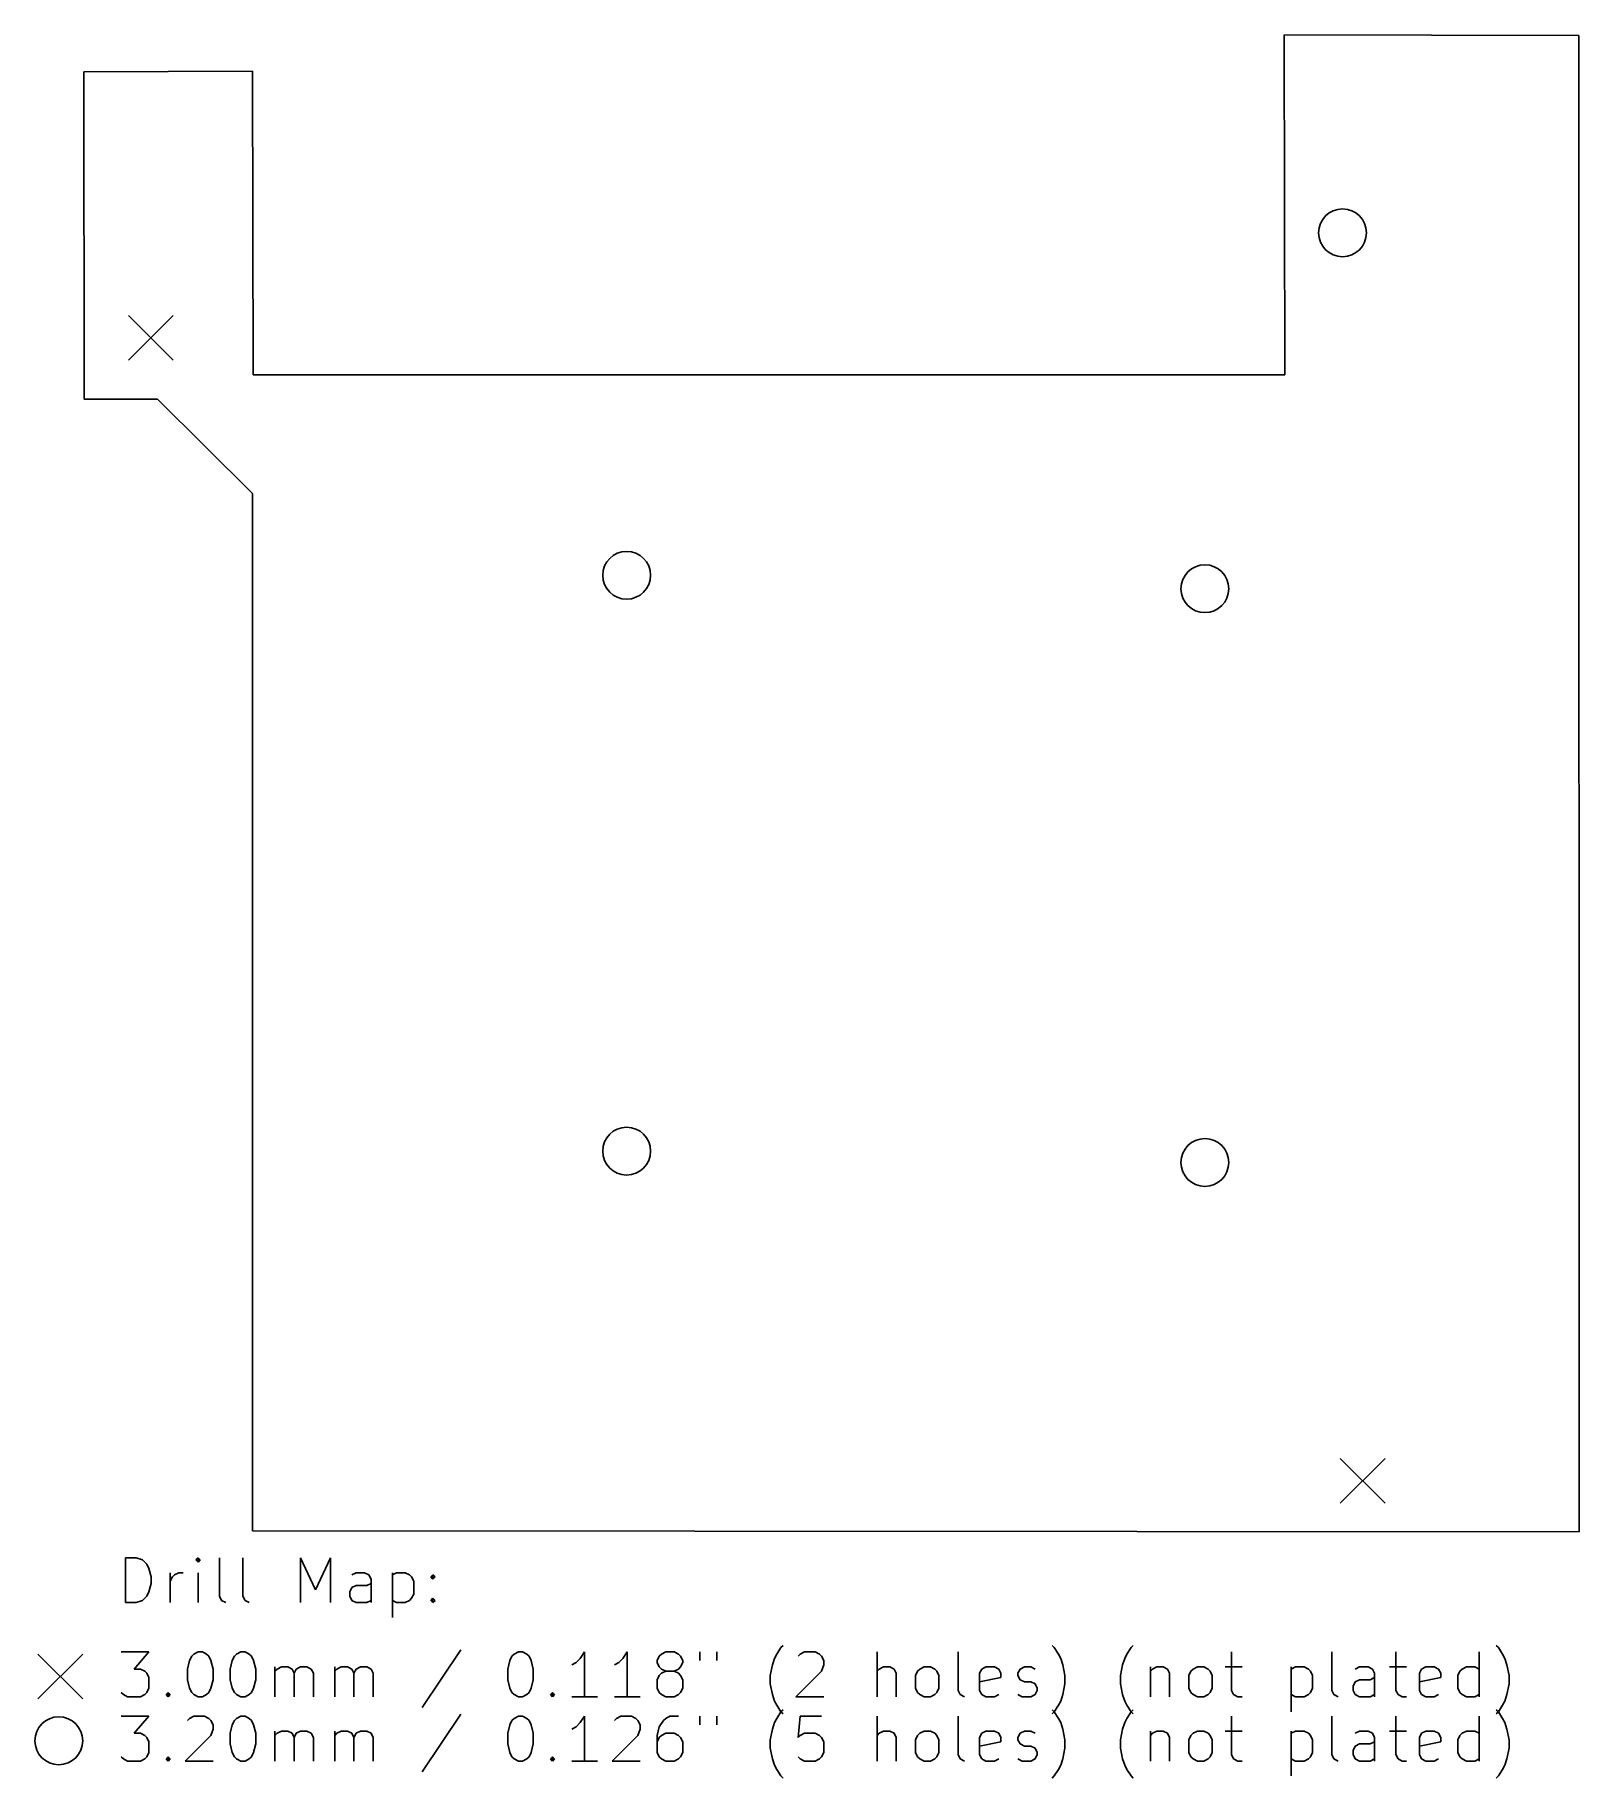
# Model space of a CAD drawing. Extents: x 65 to 169, y -165 to -48.
import ezdxf

# ---------------------------------------------------------------- set-up
doc = ezdxf.new("R2010")
doc.units = 0
doc.layers.add('BLACK', color=7, linetype='CONTINUOUS')

msp = doc.modelspace()

# ---------------------------------------------------------------- linework, layer by layer
at = {"layer": 'BLACK', "linetype": 'CONTINUOUS'}
for p, q in [((148.97, -48.06), (149.01, -70.81)), ((168.67, -48.1), (148.97, -48.06)), ((168.67, -48.1), (168.7, -148.2)), ((79.94, -50.49), (68.65, -50.53)), ((68.65, -50.53), (68.68, -72.43)), ((79.98, -70.8), (79.94, -50.49)), ((71.63, -66.83), (74.63, -69.83)), ((74.63, -66.83), (71.63, -69.83)), ((149.01, -70.81), (79.98, -70.8)), ((68.68, -72.43), (73.59, -72.43)), ((73.59, -72.43), (79.93, -78.73)), ((79.93, -148.13), (79.93, -78.73)), ((152.72, -143.29), (155.72, -146.29)), ((155.72, -143.29), (152.72, -146.29)), ((168.7, -148.2), (79.93, -148.13)), ((71.4393, -152.932), (71.4393, -149.932)), ((71.4393, -149.932), (72.1536, -149.932)), ((72.1536, -149.932), (72.5821, -150.075)), ((72.5821, -150.075), (72.8679, -150.361)), ((72.8679, -150.361), (73.0107, -150.646)), ((76.2964, -149.932), (76.1536, -150.075)), ((76.1536, -150.075), (76.2964, -150.218)), ((76.4393, -150.075), (76.2964, -149.932)), ((76.2964, -149.932), (76.2964, -150.218)), ((76.2964, -150.218), (76.4393, -150.075)), ((77.725, -152.504), (77.725, -149.932)), ((79.2964, -152.504), (79.2964, -149.932)), ((83.1536, -152.932), (83.1536, -149.932)), ((83.1536, -149.932), (84.1536, -152.075)), ((84.1536, -152.075), (85.1536, -149.932)), ((85.1536, -149.932), (85.1536, -152.932)), ((73.0107, -150.646), (73.1536, -151.218)), ((73.1536, -151.218), (73.1536, -151.646)), ((74.4393, -152.932), (74.4393, -150.932)), ((74.4393, -151.504), (74.5821, -151.218)), ((74.5821, -151.218), (74.725, -151.075)), ((74.725, -151.075), (75.0107, -150.932)), ((75.0107, -150.932), (75.2964, -150.932)), ((76.2964, -152.932), (76.2964, -150.932)), ((86.8679, -150.932), (86.5821, -151.075)), ((87.4393, -150.932), (86.8679, -150.932)), ((87.725, -151.075), (87.4393, -150.932)), ((87.8679, -151.361), (87.725, -151.075)), ((87.8679, -152.932), (87.8679, -151.361)), ((89.2964, -150.932), (89.2964, -153.932)), ((89.2964, -151.075), (89.5821, -150.932)), ((89.5821, -150.932), (90.1536, -150.932)), ((90.1536, -150.932), (90.4393, -151.075)), ((90.4393, -151.075), (90.5821, -151.218)), ((90.5821, -151.218), (90.725, -151.504)), ((90.725, -151.504), (90.725, -152.361)), ((91.8679, -151.218), (92.0107, -151.075)), ((92.0107, -151.361), (91.8679, -151.218)), ((92.0107, -151.075), (92.1536, -151.218)), ((92.0107, -151.075), (92.0107, -151.361)), ((92.1536, -151.218), (92.0107, -151.361)), ((72.8679, -152.504), (72.5821, -152.789)), ((73.0107, -152.218), (72.8679, -152.504)), ((73.1536, -151.646), (73.0107, -152.218)), ((77.8679, -152.789), (77.725, -152.504)), ((79.4393, -152.789), (79.2964, -152.504)), ((86.4393, -152.218), (86.5821, -151.932)), ((86.4393, -152.504), (86.4393, -152.218)), ((86.5821, -152.789), (86.4393, -152.504)), ((86.5821, -151.932), (86.8679, -151.789)), ((86.8679, -151.789), (87.5821, -151.789)), ((87.5821, -151.789), (87.8679, -151.646)), ((90.5821, -152.646), (90.4393, -152.789)), ((90.725, -152.361), (90.5821, -152.646)), ((91.8679, -152.789), (92.0107, -152.646)), ((92.0107, -152.646), (92.1536, -152.789)), ((92.0107, -152.646), (92.0107, -152.932)), ((72.1536, -152.932), (71.4393, -152.932)), ((72.5821, -152.789), (72.1536, -152.932)), ((78.1536, -152.932), (77.8679, -152.789)), ((79.725, -152.932), (79.4393, -152.789)), ((86.8679, -152.932), (86.5821, -152.789)), ((87.5821, -152.932), (86.8679, -152.932)), ((87.8679, -152.789), (87.5821, -152.932)), ((89.5821, -152.932), (89.2964, -152.789)), ((90.1536, -152.932), (89.5821, -152.932)), ((90.4393, -152.789), (90.1536, -152.932)), ((92.0107, -152.932), (91.8679, -152.789)), ((92.1536, -152.789), (92.0107, -152.932)), ((71.1536, -156.232), (73.0107, -156.232)), ((73.0107, -156.232), (72.0107, -157.375)), ((76.0107, -156.375), (76.2964, -156.232)), ((76.2964, -156.232), (76.5821, -156.232)), ((76.5821, -156.232), (76.8679, -156.375)), ((78.8679, -156.375), (79.1536, -156.232)), ((79.1536, -156.232), (79.4393, -156.232)), ((79.4393, -156.232), (79.725, -156.375)), ((93.8679, -156.089), (91.2964, -159.946)), ((97.4393, -156.375), (97.725, -156.232)), ((97.725, -156.232), (98.0107, -156.232)), ((98.0107, -156.232), (98.2964, -156.375)), ((102.154, -156.232), (101.868, -156.661)), ((102.154, -159.232), (102.154, -156.232)), ((105.011, -156.232), (104.725, -156.661)), ((105.011, -159.232), (105.011, -156.232)), ((107.296, -156.375), (107.582, -156.232)), ((107.582, -156.232), (108.154, -156.232)), ((108.154, -156.232), (108.439, -156.375)), ((109.868, -156.232), (109.868, -156.804)), ((111.011, -156.232), (111.011, -156.804)), ((115.011, -156.375), (115.296, -155.946)), ((115.296, -155.946), (115.439, -155.804)), ((116.582, -156.375), (116.868, -156.232)), ((116.868, -156.232), (117.582, -156.232)), ((117.582, -156.232), (117.868, -156.375)), ((121.725, -159.232), (121.725, -156.232)), ((127.154, -158.804), (127.154, -156.232)), ((133.582, -155.946), (133.439, -155.804)), ((133.868, -156.375), (133.582, -155.946)), ((138.439, -156.375), (138.725, -155.946)), ((138.725, -155.946), (138.868, -155.804)), ((145.439, -156.232), (145.439, -158.804)), ((152.154, -158.804), (152.154, -156.232)), ((156.439, -156.232), (156.439, -158.804)), ((162.011, -159.232), (162.011, -156.232)), ((163.296, -155.946), (163.154, -155.804)), ((163.582, -156.375), (163.296, -155.946)), ((65.575, -156.375), (68.575, -159.375)), ((68.575, -156.375), (65.575, -159.375)), ((72.0107, -157.375), (72.4393, -157.375)), ((72.4393, -157.375), (72.725, -157.518)), ((75.5821, -157.375), (75.725, -156.804)), ((75.5821, -158.089), (75.5821, -157.375)), ((75.725, -156.804), (75.8679, -156.518)), ((75.8679, -156.518), (76.0107, -156.375)), ((76.8679, -156.375), (77.0107, -156.518)), ((77.0107, -156.518), (77.1536, -156.804)), ((77.1536, -156.804), (77.2964, -157.375)), ((77.2964, -157.375), (77.2964, -158.089)), ((78.4393, -157.375), (78.5821, -156.804)), ((78.4393, -158.089), (78.4393, -157.375)), ((78.5821, -156.804), (78.725, -156.518)), ((78.725, -156.518), (78.8679, -156.375)), ((79.725, -156.375), (79.8679, -156.518)), ((79.8679, -156.518), (80.0107, -156.804)), ((80.0107, -156.804), (80.1536, -157.375)), ((80.1536, -157.375), (80.1536, -158.089)), ((81.4393, -159.232), (81.4393, -157.232)), ((81.4393, -157.518), (81.5821, -157.375)), ((81.5821, -157.375), (81.8679, -157.232)), ((81.8679, -157.232), (82.2964, -157.232)), ((82.2964, -157.232), (82.5821, -157.375)), ((82.5821, -157.375), (82.725, -157.661)), ((82.725, -157.661), (82.8679, -157.375)), ((82.8679, -157.375), (83.1536, -157.232)), ((83.1536, -157.232), (83.5821, -157.232)), ((83.5821, -157.232), (83.8679, -157.375)), ((83.8679, -157.375), (84.0107, -157.661)), ((85.4393, -159.232), (85.4393, -157.232)), ((85.4393, -157.518), (85.5821, -157.375)), ((85.5821, -157.375), (85.8679, -157.232)), ((85.8679, -157.232), (86.2964, -157.232)), ((86.2964, -157.232), (86.5821, -157.375)), ((86.5821, -157.375), (86.725, -157.661)), ((86.725, -157.661), (86.8679, -157.375)), ((86.8679, -157.375), (87.1536, -157.232)), ((87.1536, -157.232), (87.5821, -157.232)), ((87.5821, -157.232), (87.8679, -157.375)), ((87.8679, -157.375), (88.0107, -157.661)), ((97.0107, -157.375), (97.1536, -156.804)), ((97.0107, -158.089), (97.0107, -157.375)), ((97.1536, -156.804), (97.2964, -156.518)), ((97.2964, -156.518), (97.4393, -156.375)), ((98.2964, -156.375), (98.4393, -156.518)), ((98.4393, -156.518), (98.5821, -156.804)), ((98.5821, -156.804), (98.725, -157.375)), ((98.725, -157.375), (98.725, -158.089)), ((101.582, -156.946), (101.296, -157.089)), ((101.868, -156.661), (101.582, -156.946)), ((104.439, -156.946), (104.154, -157.089)), ((104.725, -156.661), (104.439, -156.946)), ((107.011, -156.804), (107.154, -156.518)), ((107.011, -156.946), (107.011, -156.804)), ((107.154, -157.232), (107.011, -156.946)), ((107.154, -156.518), (107.296, -156.375)), ((107.296, -157.375), (107.154, -157.232)), ((107.582, -157.518), (107.296, -157.375)), ((108.439, -157.375), (108.154, -157.518)), ((108.439, -156.375), (108.582, -156.518)), ((108.582, -157.232), (108.439, -157.375)), ((108.582, -156.518), (108.725, -156.804)), ((108.725, -156.946), (108.582, -157.232)), ((108.725, -156.804), (108.725, -156.946)), ((114.582, -157.804), (114.725, -157.089)), ((114.725, -157.089), (114.868, -156.661)), ((114.868, -156.661), (115.011, -156.375)), ((116.439, -156.518), (116.582, -156.375)), ((117.868, -156.375), (118.011, -156.518)), ((118.011, -156.518), (118.154, -156.804)), ((118.154, -157.089), (118.011, -157.518)), ((118.154, -156.804), (118.154, -157.089)), ((121.868, -157.375), (121.725, -157.518)), ((122.154, -157.232), (121.868, -157.375)), ((122.582, -157.232), (122.154, -157.232)), ((122.868, -157.375), (122.582, -157.232)), ((123.011, -157.661), (122.868, -157.375)), ((124.439, -157.518), (124.582, -157.375)), ((124.582, -157.375), (124.868, -157.232)), ((124.868, -157.232), (125.296, -157.232)), ((125.296, -157.232), (125.582, -157.375)), ((125.582, -157.375), (125.725, -157.518)), ((128.582, -157.661), (128.725, -157.375)), ((128.725, -157.375), (129.011, -157.232)), ((129.011, -157.232), (129.582, -157.232)), ((129.582, -157.232), (129.868, -157.375)), ((129.868, -157.375), (130.011, -157.661)), ((131.154, -157.661), (131.296, -157.375)), ((131.296, -157.375), (131.582, -157.232)), ((131.582, -157.232), (132.011, -157.232)), ((132.011, -157.232), (132.296, -157.375)), ((134.011, -156.661), (133.868, -156.375)), ((134.154, -157.089), (134.011, -156.661)), ((134.296, -157.804), (134.154, -157.089)), ((138.011, -157.804), (138.154, -157.089)), ((138.154, -157.089), (138.296, -156.661)), ((138.296, -156.661), (138.439, -156.375)), ((140.011, -157.232), (140.011, -159.232)), ((140.011, -157.518), (140.154, -157.375)), ((140.154, -157.375), (140.439, -157.232)), ((140.439, -157.232), (140.868, -157.232)), ((140.868, -157.232), (141.154, -157.375)), ((141.154, -157.375), (141.296, -157.661)), ((142.725, -157.518), (142.868, -157.375)), ((142.868, -157.375), (143.154, -157.232)), ((143.154, -157.232), (143.582, -157.232)), ((143.582, -157.232), (143.868, -157.375)), ((143.868, -157.375), (144.011, -157.518)), ((145.011, -157.232), (146.154, -157.232)), ((149.439, -157.232), (149.439, -160.232)), ((149.439, -157.375), (149.725, -157.232)), ((149.725, -157.232), (150.296, -157.232)), ((150.296, -157.232), (150.582, -157.375)), ((150.582, -157.375), (150.725, -157.518)), ((154.011, -157.232), (153.725, -157.375)), ((154.582, -157.232), (154.011, -157.232)), ((154.868, -157.375), (154.582, -157.232)), ((155.011, -157.661), (154.868, -157.375)), ((156.011, -157.232), (157.154, -157.232)), ((158.011, -157.661), (158.154, -157.375)), ((158.154, -157.375), (158.439, -157.232)), ((158.439, -157.232), (159.011, -157.232)), ((159.011, -157.232), (159.296, -157.375)), ((159.296, -157.375), (159.439, -157.661)), ((160.725, -157.518), (160.868, -157.375)), ((160.868, -157.375), (161.154, -157.232)), ((161.154, -157.232), (161.725, -157.232)), ((161.725, -157.232), (162.011, -157.375)), ((163.725, -156.661), (163.582, -156.375)), ((163.868, -157.089), (163.725, -156.661)), ((164.011, -157.804), (163.868, -157.089)), ((72.725, -157.518), (72.8679, -157.661)), ((72.8679, -157.661), (73.0107, -157.946)), ((73.0107, -157.946), (73.0107, -158.661)), ((75.725, -158.661), (75.5821, -158.089)), ((77.2964, -158.089), (77.1536, -158.661)), ((78.5821, -158.661), (78.4393, -158.089)), ((80.1536, -158.089), (80.0107, -158.661)), ((82.725, -157.661), (82.725, -159.232)), ((84.0107, -157.661), (84.0107, -159.232)), ((86.725, -157.661), (86.725, -159.232)), ((88.0107, -157.661), (88.0107, -159.232)), ((97.1536, -158.661), (97.0107, -158.089)), ((98.725, -158.089), (98.5821, -158.661)), ((107.154, -157.804), (107.011, -158.089)), ((107.011, -158.089), (107.011, -158.661)), ((107.296, -157.661), (107.154, -157.804)), ((107.582, -157.518), (107.296, -157.661)), ((108.154, -157.518), (107.582, -157.518)), ((108.439, -157.661), (108.154, -157.518)), ((108.582, -157.804), (108.439, -157.661)), ((108.725, -158.089), (108.582, -157.804)), ((108.725, -158.661), (108.725, -158.089)), ((114.582, -158.375), (114.582, -157.804)), ((114.725, -159.089), (114.582, -158.375)), ((118.011, -157.518), (116.296, -159.232)), ((123.011, -159.232), (123.011, -157.661)), ((124.296, -157.804), (124.439, -157.518)), ((124.296, -158.661), (124.296, -157.804)), ((125.725, -157.518), (125.868, -157.804)), ((125.868, -157.804), (125.868, -158.661)), ((128.582, -158.804), (128.582, -157.661)), ((130.011, -157.946), (128.582, -158.232)), ((130.011, -157.661), (130.011, -157.946)), ((131.154, -157.804), (131.154, -157.661)), ((131.296, -158.089), (131.154, -157.804)), ((131.582, -158.232), (131.296, -158.089)), ((132.011, -158.232), (131.582, -158.232)), ((132.296, -158.375), (132.011, -158.232)), ((132.439, -158.661), (132.296, -158.375)), ((134.154, -159.089), (134.296, -158.375)), ((134.296, -158.375), (134.296, -157.804)), ((138.011, -158.375), (138.011, -157.804)), ((138.154, -159.089), (138.011, -158.375)), ((141.296, -157.661), (141.296, -159.232)), ((142.582, -157.804), (142.725, -157.518)), ((142.582, -158.661), (142.582, -157.804)), ((144.011, -157.518), (144.154, -157.804)), ((144.154, -157.804), (144.154, -158.661)), ((150.725, -157.518), (150.868, -157.804)), ((150.868, -157.804), (150.868, -158.661)), ((153.582, -158.518), (153.725, -158.232)), ((153.582, -158.804), (153.582, -158.518)), ((153.725, -158.232), (154.011, -158.089)), ((154.011, -158.089), (154.725, -158.089)), ((154.725, -158.089), (155.011, -157.946)), ((155.011, -159.232), (155.011, -157.661)), ((158.011, -158.804), (158.011, -157.661)), ((159.439, -157.946), (158.011, -158.232)), ((159.439, -157.661), (159.439, -157.946)), ((160.582, -157.804), (160.725, -157.518)), ((160.582, -158.661), (160.582, -157.804)), ((163.868, -159.089), (164.011, -158.375)), ((164.011, -158.375), (164.011, -157.804)), ((71.2964, -159.089), (71.1536, -158.946)), ((71.5821, -159.232), (71.2964, -159.089)), ((72.4393, -159.232), (71.5821, -159.232)), ((72.725, -159.089), (72.4393, -159.232)), ((72.8679, -158.946), (72.725, -159.089)), ((73.0107, -158.661), (72.8679, -158.946)), ((74.1536, -159.089), (74.2964, -158.946)), ((74.2964, -159.232), (74.1536, -159.089)), ((74.2964, -158.946), (74.4393, -159.089)), ((74.2964, -158.946), (74.2964, -159.232)), ((74.4393, -159.089), (74.2964, -159.232)), ((75.8679, -158.946), (75.725, -158.661)), ((76.0107, -159.089), (75.8679, -158.946)), ((76.2964, -159.232), (76.0107, -159.089)), ((76.5821, -159.232), (76.2964, -159.232)), ((76.8679, -159.089), (76.5821, -159.232)), ((77.0107, -158.946), (76.8679, -159.089)), ((77.1536, -158.661), (77.0107, -158.946)), ((78.725, -158.946), (78.5821, -158.661)), ((78.8679, -159.089), (78.725, -158.946)), ((79.1536, -159.232), (78.8679, -159.089)), ((79.4393, -159.232), (79.1536, -159.232)), ((79.725, -159.089), (79.4393, -159.232)), ((79.8679, -158.946), (79.725, -159.089)), ((80.0107, -158.661), (79.8679, -158.946)), ((97.2964, -158.946), (97.1536, -158.661)), ((97.4393, -159.089), (97.2964, -158.946)), ((97.725, -159.232), (97.4393, -159.089)), ((98.0107, -159.232), (97.725, -159.232)), ((98.2964, -159.089), (98.0107, -159.232)), ((98.4393, -158.946), (98.2964, -159.089)), ((98.5821, -158.661), (98.4393, -158.946)), ((99.8679, -159.089), (100.011, -158.946)), ((100.011, -159.232), (99.8679, -159.089)), ((100.011, -158.946), (100.154, -159.089)), ((100.011, -158.946), (100.011, -159.232)), ((100.154, -159.089), (100.011, -159.232)), ((103.011, -159.232), (101.296, -159.232)), ((105.868, -159.232), (104.154, -159.232)), ((107.011, -158.661), (107.154, -158.946)), ((107.154, -158.946), (107.296, -159.089)), ((107.296, -159.089), (107.582, -159.232)), ((107.582, -159.232), (108.154, -159.232)), ((108.154, -159.232), (108.439, -159.089)), ((108.439, -159.089), (108.582, -158.946)), ((108.582, -158.946), (108.725, -158.661)), ((114.868, -159.518), (114.725, -159.089)), ((115.011, -159.804), (114.868, -159.518)), ((116.296, -159.232), (118.154, -159.232)), ((124.439, -158.946), (124.296, -158.661)), ((124.582, -159.089), (124.439, -158.946)), ((124.868, -159.232), (124.582, -159.089)), ((125.296, -159.232), (124.868, -159.232)), ((125.582, -159.089), (125.296, -159.232)), ((125.725, -158.946), (125.582, -159.089)), ((125.868, -158.661), (125.725, -158.946)), ((127.296, -159.089), (127.154, -158.804)), ((127.582, -159.232), (127.296, -159.089)), ((128.725, -159.089), (128.582, -158.804)), ((129.011, -159.232), (128.725, -159.089)), ((129.582, -159.232), (129.011, -159.232)), ((129.868, -159.089), (129.582, -159.232)), ((131.154, -159.089), (131.439, -159.232)), ((131.439, -159.232), (132.011, -159.232)), ((132.011, -159.232), (132.296, -159.089)), ((132.296, -159.089), (132.439, -158.804)), ((132.439, -158.804), (132.439, -158.661)), ((133.868, -159.804), (134.011, -159.518)), ((134.011, -159.518), (134.154, -159.089)), ((138.296, -159.518), (138.154, -159.089)), ((138.439, -159.804), (138.296, -159.518)), ((142.725, -158.946), (142.582, -158.661)), ((142.868, -159.089), (142.725, -158.946)), ((143.154, -159.232), (142.868, -159.089)), ((143.582, -159.232), (143.154, -159.232)), ((143.868, -159.089), (143.582, -159.232)), ((144.011, -158.946), (143.868, -159.089)), ((144.154, -158.661), (144.011, -158.946)), ((145.439, -158.804), (145.582, -159.089)), ((145.582, -159.089), (145.868, -159.232)), ((145.868, -159.232), (146.154, -159.232)), ((149.725, -159.232), (149.439, -159.089)), ((150.296, -159.232), (149.725, -159.232)), ((150.582, -159.089), (150.296, -159.232)), ((150.725, -158.946), (150.582, -159.089)), ((150.868, -158.661), (150.725, -158.946)), ((152.296, -159.089), (152.154, -158.804)), ((152.582, -159.232), (152.296, -159.089)), ((153.725, -159.089), (153.582, -158.804)), ((154.011, -159.232), (153.725, -159.089)), ((154.725, -159.232), (154.011, -159.232)), ((155.011, -159.089), (154.725, -159.232)), ((156.439, -158.804), (156.582, -159.089)), ((156.582, -159.089), (156.868, -159.232)), ((156.868, -159.232), (157.154, -159.232)), ((158.154, -159.089), (158.011, -158.804)), ((158.439, -159.232), (158.154, -159.089)), ((159.011, -159.232), (158.439, -159.232)), ((159.296, -159.089), (159.011, -159.232)), ((160.725, -158.946), (160.582, -158.661)), ((160.868, -159.089), (160.725, -158.946)), ((161.154, -159.232), (160.868, -159.089)), ((161.725, -159.232), (161.154, -159.232)), ((162.011, -159.089), (161.725, -159.232)), ((163.582, -159.804), (163.725, -159.518)), ((163.725, -159.518), (163.868, -159.089)), ((71.1536, -160.532), (73.0107, -160.532)), ((73.0107, -160.532), (72.0107, -161.675)), ((75.5821, -160.818), (75.725, -160.675)), ((75.725, -160.675), (76.0107, -160.532)), ((76.0107, -160.532), (76.725, -160.532)), ((76.725, -160.532), (77.0107, -160.675)), ((77.0107, -160.675), (77.1536, -160.818)), ((77.1536, -160.818), (77.2964, -161.104)), ((78.5821, -161.104), (78.725, -160.818)), ((78.725, -160.818), (78.8679, -160.675)), ((78.8679, -160.675), (79.1536, -160.532)), ((79.1536, -160.532), (79.4393, -160.532)), ((79.4393, -160.532), (79.725, -160.675)), ((79.725, -160.675), (79.8679, -160.818)), ((79.8679, -160.818), (80.0107, -161.104)), ((93.8679, -160.389), (91.2964, -164.246)), ((97.1536, -161.104), (97.2964, -160.818)), ((97.2964, -160.818), (97.4393, -160.675)), ((97.4393, -160.675), (97.725, -160.532)), ((97.725, -160.532), (98.0107, -160.532)), ((98.0107, -160.532), (98.2964, -160.675)), ((98.2964, -160.675), (98.4393, -160.818)), ((98.4393, -160.818), (98.5821, -161.104)), ((102.154, -160.532), (101.868, -160.961)), ((102.154, -163.532), (102.154, -160.532)), ((104.154, -160.818), (104.296, -160.675)), ((104.296, -160.675), (104.582, -160.532)), ((104.582, -160.532), (105.296, -160.532)), ((105.296, -160.532), (105.582, -160.675)), ((105.582, -160.675), (105.725, -160.818)), ((105.725, -160.818), (105.868, -161.104)), ((107.439, -160.818), (107.154, -161.246)), ((107.582, -160.675), (107.439, -160.818)), ((107.868, -160.532), (107.582, -160.675)), ((108.439, -160.532), (107.868, -160.532)), ((109.868, -160.532), (109.868, -161.104)), ((111.011, -160.532), (111.011, -161.104)), ((114.868, -160.961), (115.011, -160.675)), ((115.296, -160.232), (115.011, -159.804)), ((115.011, -160.675), (115.296, -160.246)), ((115.296, -160.246), (115.439, -160.104)), ((115.439, -160.375), (115.296, -160.232)), ((116.582, -160.532), (116.439, -161.961)), ((118.011, -160.532), (116.582, -160.532)), ((121.725, -163.532), (121.725, -160.532)), ((127.154, -163.104), (127.154, -160.532)), ((133.582, -160.246), (133.439, -160.104)), ((133.439, -160.375), (133.582, -160.232)), ((133.582, -160.232), (133.868, -159.804)), ((133.868, -160.675), (133.582, -160.246)), ((134.011, -160.961), (133.868, -160.675)), ((138.296, -160.961), (138.439, -160.675)), ((138.725, -160.232), (138.439, -159.804)), ((138.439, -160.675), (138.725, -160.246)), ((138.725, -160.246), (138.868, -160.104)), ((138.868, -160.375), (138.725, -160.232)), ((145.439, -160.532), (145.439, -163.104)), ((152.154, -163.104), (152.154, -160.532)), ((156.439, -160.532), (156.439, -163.104)), ((162.011, -163.532), (162.011, -160.532)), ((163.296, -160.246), (163.154, -160.104)), ((163.154, -160.375), (163.296, -160.232)), ((163.296, -160.232), (163.582, -159.804)), ((163.582, -160.675), (163.296, -160.246)), ((163.725, -160.961), (163.582, -160.675)), ((72.0107, -161.675), (72.4393, -161.675)), ((72.4393, -161.675), (72.725, -161.818)), ((72.725, -161.818), (72.8679, -161.961)), ((72.8679, -161.961), (73.0107, -162.246)), ((77.1536, -161.818), (75.4393, -163.532)), ((77.2964, -161.389), (77.1536, -161.818)), ((77.2964, -161.104), (77.2964, -161.389)), ((78.4393, -161.675), (78.5821, -161.104)), ((78.4393, -162.389), (78.4393, -161.675)), ((80.0107, -161.104), (80.1536, -161.675)), ((80.1536, -161.675), (80.1536, -162.389)), ((81.4393, -163.532), (81.4393, -161.532)), ((81.4393, -161.818), (81.5821, -161.675)), ((81.5821, -161.675), (81.8679, -161.532)), ((81.8679, -161.532), (82.2964, -161.532)), ((82.2964, -161.532), (82.5821, -161.675)), ((82.5821, -161.675), (82.725, -161.961)), ((82.725, -161.961), (82.8679, -161.675)), ((82.725, -161.961), (82.725, -163.532)), ((82.8679, -161.675), (83.1536, -161.532)), ((83.1536, -161.532), (83.5821, -161.532)), ((83.5821, -161.532), (83.8679, -161.675)), ((83.8679, -161.675), (84.0107, -161.961)), ((84.0107, -161.961), (84.0107, -163.532)), ((85.4393, -163.532), (85.4393, -161.532)), ((85.4393, -161.818), (85.5821, -161.675)), ((85.5821, -161.675), (85.8679, -161.532)), ((85.8679, -161.532), (86.2964, -161.532)), ((86.2964, -161.532), (86.5821, -161.675)), ((86.5821, -161.675), (86.725, -161.961)), ((86.725, -161.961), (86.8679, -161.675)), ((86.725, -161.961), (86.725, -163.532)), ((86.8679, -161.675), (87.1536, -161.532)), ((87.1536, -161.532), (87.5821, -161.532)), ((87.5821, -161.532), (87.8679, -161.675)), ((87.8679, -161.675), (88.0107, -161.961)), ((88.0107, -161.961), (88.0107, -163.532)), ((97.0107, -161.675), (97.1536, -161.104)), ((97.0107, -162.389), (97.0107, -161.675)), ((98.5821, -161.104), (98.725, -161.675)), ((98.725, -161.675), (98.725, -162.389)), ((101.582, -161.246), (101.296, -161.389)), ((101.868, -160.961), (101.582, -161.246)), ((105.725, -161.818), (104.011, -163.532)), ((105.868, -161.389), (105.725, -161.818)), ((105.868, -161.104), (105.868, -161.389)), ((107.154, -161.246), (107.011, -161.818)), ((107.011, -161.818), (107.011, -162.961)), ((107.154, -161.961), (107.011, -162.246)), ((107.296, -161.818), (107.154, -161.961)), ((107.582, -161.675), (107.296, -161.818)), ((108.154, -161.675), (107.582, -161.675)), ((108.439, -161.818), (108.154, -161.675)), ((108.582, -161.961), (108.439, -161.818)), ((108.725, -162.246), (108.582, -161.961)), ((114.582, -162.104), (114.725, -161.389)), ((114.725, -161.389), (114.868, -160.961)), ((116.439, -161.961), (116.582, -161.818)), ((116.582, -161.818), (116.868, -161.675)), ((116.868, -161.675), (117.582, -161.675)), ((117.582, -161.675), (117.868, -161.818)), ((117.868, -161.818), (118.011, -161.961)), ((118.011, -161.961), (118.154, -162.246)), ((121.868, -161.675), (121.725, -161.818)), ((122.154, -161.532), (121.868, -161.675)), ((122.582, -161.532), (122.154, -161.532)), ((122.868, -161.675), (122.582, -161.532)), ((123.011, -161.961), (122.868, -161.675)), ((123.011, -163.532), (123.011, -161.961)), ((124.296, -162.104), (124.439, -161.818)), ((124.439, -161.818), (124.582, -161.675)), ((124.582, -161.675), (124.868, -161.532)), ((124.868, -161.532), (125.296, -161.532)), ((125.296, -161.532), (125.582, -161.675)), ((125.582, -161.675), (125.725, -161.818)), ((125.725, -161.818), (125.868, -162.104)), ((128.582, -161.961), (128.725, -161.675)), ((128.582, -163.104), (128.582, -161.961)), ((128.725, -161.675), (129.011, -161.532)), ((129.011, -161.532), (129.582, -161.532)), ((129.582, -161.532), (129.868, -161.675)), ((129.868, -161.675), (130.011, -161.961)), ((130.011, -161.961), (130.011, -162.246)), ((131.154, -161.961), (131.296, -161.675)), ((131.154, -162.104), (131.154, -161.961)), ((131.296, -161.675), (131.582, -161.532)), ((131.582, -161.532), (132.011, -161.532)), ((132.011, -161.532), (132.296, -161.675)), ((134.154, -161.389), (134.011, -160.961)), ((134.296, -162.104), (134.154, -161.389)), ((138.011, -162.104), (138.154, -161.389)), ((138.154, -161.389), (138.296, -160.961)), ((140.011, -161.532), (140.011, -163.532)), ((140.011, -161.818), (140.154, -161.675)), ((140.154, -161.675), (140.439, -161.532)), ((140.439, -161.532), (140.868, -161.532)), ((140.868, -161.532), (141.154, -161.675)), ((141.154, -161.675), (141.296, -161.961)), ((141.296, -161.961), (141.296, -163.532)), ((142.582, -162.104), (142.725, -161.818)), ((142.725, -161.818), (142.868, -161.675)), ((142.868, -161.675), (143.154, -161.532)), ((143.154, -161.532), (143.582, -161.532)), ((143.582, -161.532), (143.868, -161.675)), ((143.868, -161.675), (144.011, -161.818)), ((144.011, -161.818), (144.154, -162.104)), ((145.011, -161.532), (146.154, -161.532)), ((149.439, -161.532), (149.439, -164.532)), ((149.439, -161.675), (149.725, -161.532)), ((149.725, -161.532), (150.296, -161.532)), ((150.296, -161.532), (150.582, -161.675)), ((150.582, -161.675), (150.725, -161.818)), ((150.725, -161.818), (150.868, -162.104)), ((154.011, -161.532), (153.725, -161.675)), ((154.582, -161.532), (154.011, -161.532)), ((154.868, -161.675), (154.582, -161.532)), ((155.011, -161.961), (154.868, -161.675)), ((155.011, -163.532), (155.011, -161.961)), ((156.011, -161.532), (157.154, -161.532)), ((158.011, -161.961), (158.154, -161.675)), ((158.011, -163.104), (158.011, -161.961)), ((158.154, -161.675), (158.439, -161.532)), ((158.439, -161.532), (159.011, -161.532)), ((159.011, -161.532), (159.296, -161.675)), ((159.296, -161.675), (159.439, -161.961)), ((159.439, -161.961), (159.439, -162.246)), ((160.582, -162.104), (160.725, -161.818)), ((160.725, -161.818), (160.868, -161.675)), ((160.868, -161.675), (161.154, -161.532)), ((161.154, -161.532), (161.725, -161.532)), ((161.725, -161.532), (162.011, -161.675)), ((163.868, -161.389), (163.725, -160.961)), ((164.011, -162.104), (163.868, -161.389)), ((71.2964, -163.389), (71.1536, -163.246)), ((72.8679, -163.246), (72.725, -163.389)), ((73.0107, -162.961), (72.8679, -163.246)), ((73.0107, -162.246), (73.0107, -162.961)), ((74.1536, -163.389), (74.2964, -163.246)), ((74.2964, -163.246), (74.4393, -163.389)), ((74.2964, -163.246), (74.2964, -163.532)), ((78.5821, -162.961), (78.4393, -162.389)), ((78.725, -163.246), (78.5821, -162.961)), ((78.8679, -163.389), (78.725, -163.246)), ((79.8679, -163.246), (79.725, -163.389)), ((80.0107, -162.961), (79.8679, -163.246)), ((80.1536, -162.389), (80.0107, -162.961)), ((97.1536, -162.961), (97.0107, -162.389)), ((97.2964, -163.246), (97.1536, -162.961)), ((97.4393, -163.389), (97.2964, -163.246)), ((98.4393, -163.246), (98.2964, -163.389)), ((98.5821, -162.961), (98.4393, -163.246)), ((98.725, -162.389), (98.5821, -162.961)), ((99.8679, -163.389), (100.011, -163.246)), ((100.011, -163.246), (100.154, -163.389)), ((100.011, -163.246), (100.011, -163.532)), ((107.011, -162.961), (107.154, -163.246)), ((107.154, -163.246), (107.296, -163.389)), ((108.439, -163.389), (108.582, -163.246)), ((108.582, -163.246), (108.725, -162.961)), ((108.725, -162.961), (108.725, -162.246)), ((114.582, -162.675), (114.582, -162.104)), ((114.725, -163.389), (114.582, -162.675)), ((116.582, -163.389), (116.439, -163.246)), ((118.011, -163.246), (117.868, -163.389)), ((118.154, -162.961), (118.011, -163.246)), ((118.154, -162.246), (118.154, -162.961)), ((124.296, -162.961), (124.296, -162.104)), ((124.439, -163.246), (124.296, -162.961)), ((124.582, -163.389), (124.439, -163.246)), ((125.725, -163.246), (125.582, -163.389)), ((125.868, -162.961), (125.725, -163.246)), ((125.868, -162.104), (125.868, -162.961)), ((127.296, -163.389), (127.154, -163.104)), ((130.011, -162.246), (128.582, -162.532)), ((128.725, -163.389), (128.582, -163.104)), ((131.296, -162.389), (131.154, -162.104)), ((131.582, -162.532), (131.296, -162.389)), ((132.011, -162.532), (131.582, -162.532)), ((132.296, -162.675), (132.011, -162.532)), ((132.439, -162.961), (132.296, -162.675)), ((132.296, -163.389), (132.439, -163.104)), ((132.439, -163.104), (132.439, -162.961)), ((134.154, -163.389), (134.296, -162.675)), ((134.296, -162.675), (134.296, -162.104)), ((138.011, -162.675), (138.011, -162.104)), ((138.154, -163.389), (138.011, -162.675)), ((142.582, -162.961), (142.582, -162.104)), ((142.725, -163.246), (142.582, -162.961)), ((142.868, -163.389), (142.725, -163.246)), ((144.011, -163.246), (143.868, -163.389)), ((144.154, -162.961), (144.011, -163.246)), ((144.154, -162.104), (144.154, -162.961)), ((145.439, -163.104), (145.582, -163.389)), ((150.725, -163.246), (150.582, -163.389)), ((150.868, -162.961), (150.725, -163.246)), ((150.868, -162.104), (150.868, -162.961)), ((152.296, -163.389), (152.154, -163.104)), ((153.582, -162.818), (153.725, -162.532)), ((153.582, -163.104), (153.582, -162.818)), ((153.725, -163.389), (153.582, -163.104)), ((153.725, -162.532), (154.011, -162.389)), ((154.011, -162.389), (154.725, -162.389)), ((154.725, -162.389), (155.011, -162.246)), ((156.439, -163.104), (156.582, -163.389)), ((159.439, -162.246), (158.011, -162.532)), ((158.154, -163.389), (158.011, -163.104)), ((160.582, -162.961), (160.582, -162.104)), ((160.725, -163.246), (160.582, -162.961)), ((160.868, -163.389), (160.725, -163.246)), ((163.868, -163.389), (164.011, -162.675)), ((164.011, -162.675), (164.011, -162.104)), ((71.5821, -163.532), (71.2964, -163.389)), ((72.4393, -163.532), (71.5821, -163.532)), ((72.725, -163.389), (72.4393, -163.532)), ((74.2964, -163.532), (74.1536, -163.389)), ((74.4393, -163.389), (74.2964, -163.532)), ((75.4393, -163.532), (77.2964, -163.532)), ((79.1536, -163.532), (78.8679, -163.389)), ((79.4393, -163.532), (79.1536, -163.532)), ((79.725, -163.389), (79.4393, -163.532)), ((97.725, -163.532), (97.4393, -163.389)), ((98.0107, -163.532), (97.725, -163.532)), ((98.2964, -163.389), (98.0107, -163.532)), ((100.011, -163.532), (99.8679, -163.389)), ((100.154, -163.389), (100.011, -163.532)), ((103.011, -163.532), (101.296, -163.532)), ((104.011, -163.532), (105.868, -163.532)), ((107.296, -163.389), (107.582, -163.532)), ((107.582, -163.532), (108.154, -163.532)), ((108.154, -163.532), (108.439, -163.389)), ((114.868, -163.818), (114.725, -163.389)), ((115.011, -164.104), (114.868, -163.818)), ((115.296, -164.532), (115.011, -164.104)), ((116.868, -163.532), (116.582, -163.389)), ((117.582, -163.532), (116.868, -163.532)), ((117.868, -163.389), (117.582, -163.532)), ((124.868, -163.532), (124.582, -163.389)), ((125.296, -163.532), (124.868, -163.532)), ((125.582, -163.389), (125.296, -163.532)), ((127.582, -163.532), (127.296, -163.389)), ((129.011, -163.532), (128.725, -163.389)), ((129.582, -163.532), (129.011, -163.532)), ((129.868, -163.389), (129.582, -163.532)), ((131.154, -163.389), (131.439, -163.532)), ((131.439, -163.532), (132.011, -163.532)), ((132.011, -163.532), (132.296, -163.389)), ((133.582, -164.532), (133.868, -164.104)), ((133.868, -164.104), (134.011, -163.818)), ((134.011, -163.818), (134.154, -163.389)), ((138.296, -163.818), (138.154, -163.389)), ((138.439, -164.104), (138.296, -163.818)), ((138.725, -164.532), (138.439, -164.104)), ((143.154, -163.532), (142.868, -163.389)), ((143.582, -163.532), (143.154, -163.532)), ((143.868, -163.389), (143.582, -163.532)), ((145.582, -163.389), (145.868, -163.532)), ((145.868, -163.532), (146.154, -163.532)), ((149.725, -163.532), (149.439, -163.389)), ((150.296, -163.532), (149.725, -163.532)), ((150.582, -163.389), (150.296, -163.532)), ((152.582, -163.532), (152.296, -163.389)), ((154.011, -163.532), (153.725, -163.389)), ((154.725, -163.532), (154.011, -163.532)), ((155.011, -163.389), (154.725, -163.532)), ((156.582, -163.389), (156.868, -163.532)), ((156.868, -163.532), (157.154, -163.532)), ((158.439, -163.532), (158.154, -163.389)), ((159.011, -163.532), (158.439, -163.532)), ((159.296, -163.389), (159.011, -163.532)), ((161.154, -163.532), (160.868, -163.389)), ((161.725, -163.532), (161.154, -163.532)), ((162.011, -163.389), (161.725, -163.532)), ((163.296, -164.532), (163.582, -164.104)), ((163.582, -164.104), (163.725, -163.818)), ((163.725, -163.818), (163.868, -163.389)), ((115.439, -164.675), (115.296, -164.532)), ((133.439, -164.675), (133.582, -164.532)), ((138.868, -164.675), (138.725, -164.532)), ((163.154, -164.675), (163.296, -164.532))]:
    msp.add_line(p, q, dxfattribs=at)
at = {"layer": 'BLACK'}
for centre in [(152.87, -61.3), (104.97, -84.21), (143.66, -85.11), (104.97, -122.73), (143.66, -123.49), (66.975, -162.175)]:
    msp.add_circle(centre, 1.6, dxfattribs=at)

doc.saveas('drawing.dxf')
